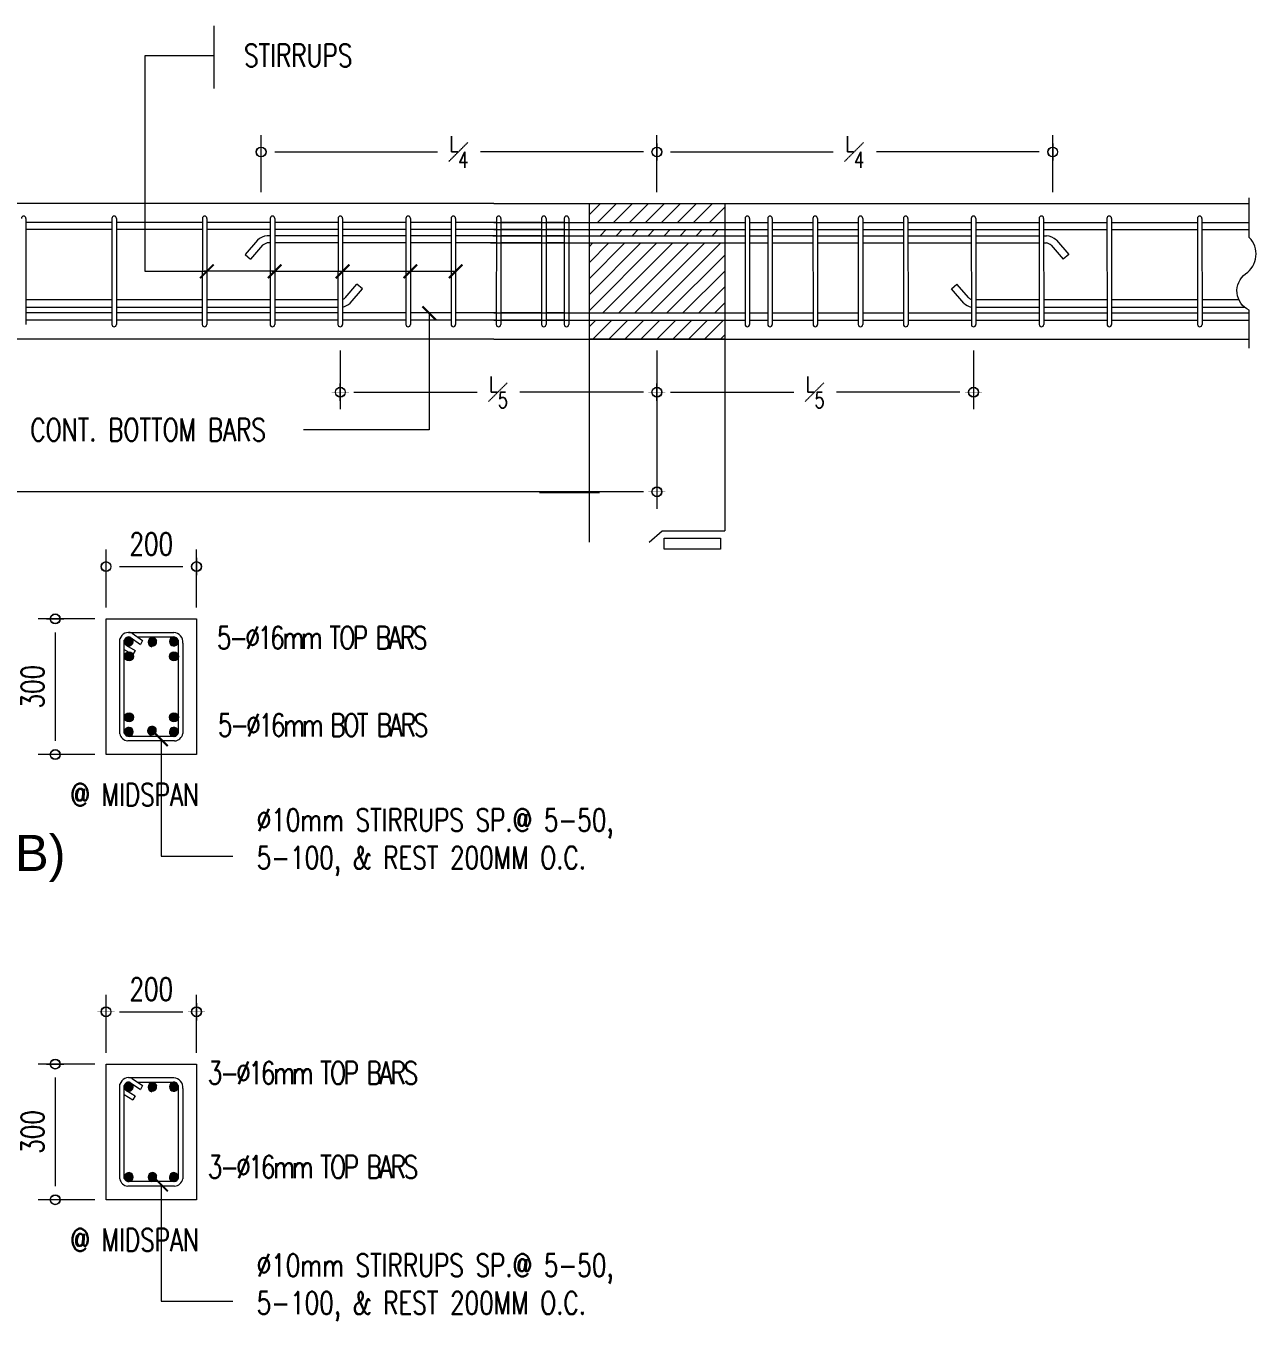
# Model space of a CAD drawing. Header units: millimetres. Extents: x 1634676 to 2568129, y -408635 to -190573.
# Drawn here: x 2469037 to 2471757, y -315991 to -313127 of the extents above; entities that cross this region are included whole.
import ezdxf

# ---------------------------------------------------------------- set-up
doc = ezdxf.new("R2010")
doc.units = ezdxf.units.MM
doc.header["$MEASUREMENT"] = 0
doc.linetypes.add('HIDDEN', pattern=[0.375, 0.25, -0.125])
doc.layers.get('0').update_dxf_attribs({"lineweight": 15})
doc.layers.get('Defpoints').update_dxf_attribs({"color": 250})
for name, color, linetype, lineweight in [('ST-ANNOT_A', 74, 'Continuous', 20), ('ST-ANNOT_ALeadLines', 250, 'Continuous', 13), ('ST-COL_E', 6, 'Continuous', 30), ('ST-DIM_E', 250, 'Continuous', 13), ('ST-GIRDER_CONT', 3, 'Continuous', 30), ('ST-HATCH_E', 250, 'Continuous', 9), ('ST-STL_E', 5, 'Continuous', 25), ('ST-TIES_E', 14, 'Continuous', 15)]:
    doc.layers.add(name, color=color, linetype=linetype, lineweight=lineweight)
doc.styles.add('ARIAL', font='arial.ttf')
doc.styles.add('ST_TEXT', font='romans.shx', dxfattribs={"width": 0.75})
doc.dimstyles.new('ST_D25', dxfattribs={"dimscale": 25, "dimtxt": 2, "dimasz": 1.2, "dimexe": 1.5, "dimexo": 1, "dimgap": 1, "dimtad": 1, "dimdec": 0, "dimzin": 1, "dimdsep": 46, "dimtxsty": 'ST_TEXT', "dimblk": 'OpenIndicator', "dimcen": 1, "dimclrd": 256, "dimclre": 256, "dimclrt": 7, "dimadec": 0, "dimazin": 0, "dimtfac": 1, "dimtdec": 0, "dimtix": 1, "dimtmove": 2, "dimatfit": 3, "dimldrblk": 'OPEN90', "dimfxl": 0.075, "dimlwd": -1, "dimlwe": -1, "dimarcsym": 0})

# ---------------------------------------------------------------- blocks, each defined once
blk = doc.blocks.new('OpenIndicator')
at = {"layer": 'ST-DIM_E'}
h = blk.add_hatch(color=255, dxfattribs=at)
h.paths.add_polyline_path([(0.35, 0), (0.365, 0, 0.414214), (0, 0.365), (0, 0.35, -0.414214)])
h.paths.add_polyline_path([(0, 0.35), (0, 0.365, 0.414214), (-0.365, 0), (-0.35, 0, -0.414214)])
h.paths.add_polyline_path([(0, -0.35), (0, -0.365, 0.414214), (0.365, 0), (0.35, 0, -0.414214)])
h.paths.add_polyline_path([(-0.35, 0), (-0.365, 0, 0.414214), (0, -0.365), (0, -0.35, -0.414214)])
at = {"layer": 'ST-DIM_E', "color": 255}
blk.add_line((0, 0.634), (0, -0.634), dxfattribs=at)
at = {"layer": 'ST-DIM_E', "color": 255, "const_width": 0.01}
blk.add_lwpolyline([(-0.63, 0), (0.63, 0)], dxfattribs=at)
at = {"layer": 'ST-DIM_E', "color": 255}
for radius in [0.365, 0.35]:
    blk.add_circle((0, 0), radius, dxfattribs=at)
blk = doc.blocks.new('*D1206')
at = {"layer": 'Defpoints', "color": 0, "linetype": 'HIDDEN', "ltscale": 2, "transparency": 16777216}
for p in [(2470432, -313405.5), (2469557, -313519.3), (2470432, -313519.3)]:
    blk.add_point(p, dxfattribs=at)
at = {"layer": 'ST-DIM_E', "ltscale": 2, "transparency": 16777216}
for p, q in [((2469557, -313494.3), (2469557, -313368)), ((2470432, -313494.3), (2470432, -313368)), ((2469587, -313405.5), (2469946.8, -313405.5)), ((2470402, -313405.5), (2470042.2, -313405.5))]:
    blk.add_line(p, q, dxfattribs=at)
at = {"layer": 'ST-DIM_E', "linetype": 'HIDDEN', "ltscale": 2, "transparency": 16777216, "xscale": 30, "yscale": 30, "zscale": 30, "rotation": 180}
blk.add_blockref('OpenIndicator', (2469557, -313405.5), dxfattribs=at)
at = {"layer": 'ST-DIM_E', "linetype": 'HIDDEN', "ltscale": 2, "transparency": 16777216, "xscale": 30, "yscale": 30, "zscale": 30}
blk.add_blockref('OpenIndicator', (2470432, -313405.5), dxfattribs=at)
at = {"layer": 'ST-DIM_E', "color": 7, "linetype": 'HIDDEN', "lineweight": 13, "ltscale": 2, "transparency": 16777216, "insert": (2469994.5, -313405.5), "char_height": 50, "attachment_point": 5, "style": 'ST_TEXT'}
blk.add_mtext('{\\H0.7x;\\SL#4;}', dxfattribs=at)
blk = doc.blocks.new('_Open90')
at = {"color": 0, "linetype": 'ByBlock', "lineweight": -2}
for p, q in [((0, 0), (-1, 0)), ((-0.5, 0.5), (0, 0)), ((0, 0), (-0.5, -0.5))]:
    blk.add_line(p, q, dxfattribs=at)
blk = doc.blocks.new('*D1207')
at = {"layer": 'Defpoints', "color": 0, "linetype": 'HIDDEN', "ltscale": 2, "transparency": 16777216}
for p in [(2469732, -313819.3), (2470432, -313819.3), (2470432, -313936.7)]:
    blk.add_point(p, dxfattribs=at)
at = {"layer": 'ST-DIM_E', "ltscale": 2, "transparency": 16777216}
for p, q in [((2469732, -313844.3), (2469732, -313974.2)), ((2470432, -313844.3), (2470432, -313974.2)), ((2469762, -313936.7), (2470034.9, -313936.7)), ((2470402, -313936.7), (2470129.1, -313936.7))]:
    blk.add_line(p, q, dxfattribs=at)
at = {"layer": 'ST-DIM_E', "linetype": 'HIDDEN', "ltscale": 2, "transparency": 16777216, "xscale": 30, "yscale": 30, "zscale": 30, "rotation": 180}
blk.add_blockref('OpenIndicator', (2469732, -313936.7), dxfattribs=at)
at = {"layer": 'ST-DIM_E', "linetype": 'HIDDEN', "ltscale": 2, "transparency": 16777216, "xscale": 30, "yscale": 30, "zscale": 30}
blk.add_blockref('OpenIndicator', (2470432, -313936.7), dxfattribs=at)
at = {"layer": 'ST-DIM_E', "color": 7, "linetype": 'HIDDEN', "lineweight": 13, "ltscale": 2, "transparency": 16777216, "insert": (2470082, -313936.7), "char_height": 50, "attachment_point": 5, "style": 'ST_TEXT'}
blk.add_mtext('{\\H0.7x;\\SL#5;}', dxfattribs=at)
blk = doc.blocks.new('*D1208')
at = {"layer": 'Defpoints', "color": 0, "linetype": 'HIDDEN', "ltscale": 2, "transparency": 16777216}
for p in [(2467022, -313819.3), (2470432, -313819.3), (2467022, -314157)]:
    blk.add_point(p, dxfattribs=at)
at = {"layer": 'ST-DIM_E', "ltscale": 2, "transparency": 16777216}
for p, q in [((2467022, -313844.3), (2467022, -314194.5)), ((2470432, -313844.3), (2470432, -314194.5)), ((2470402, -314157), (2467052, -314157))]:
    blk.add_line(p, q, dxfattribs=at)
at = {"layer": 'ST-DIM_E', "linetype": 'HIDDEN', "ltscale": 2, "transparency": 16777216, "xscale": 30, "yscale": 30, "zscale": 30, "rotation": 180}
blk.add_blockref('OpenIndicator', (2467022, -314157), dxfattribs=at)
at = {"layer": 'ST-DIM_E', "linetype": 'HIDDEN', "ltscale": 2, "transparency": 16777216, "xscale": 30, "yscale": 30, "zscale": 30}
blk.add_blockref('OpenIndicator', (2470432, -314157), dxfattribs=at)
at = {"layer": 'ST-DIM_E', "color": 7, "linetype": 'HIDDEN', "lineweight": 13, "ltscale": 2, "transparency": 16777216, "insert": (2468727, -314107), "char_height": 50, "attachment_point": 5, "style": 'ST_TEXT'}
blk.add_mtext('L', dxfattribs=at)
blk = doc.blocks.new('*D1211')
at = {"layer": 'Defpoints', "color": 0, "linetype": 'HIDDEN', "ltscale": 2, "transparency": 16777216}
for p in [(2470432, -313405.5), (2470432, -313519.3), (2471307, -313519.3)]:
    blk.add_point(p, dxfattribs=at)
at = {"layer": 'ST-DIM_E', "ltscale": 2, "transparency": 16777216}
for p, q in [((2470432, -313494.3), (2470432, -313368)), ((2471307, -313494.3), (2471307, -313368)), ((2470462, -313405.5), (2470821.8, -313405.5)), ((2471277, -313405.5), (2470917.2, -313405.5))]:
    blk.add_line(p, q, dxfattribs=at)
at = {"layer": 'ST-DIM_E', "linetype": 'HIDDEN', "ltscale": 2, "transparency": 16777216, "xscale": 30, "yscale": 30, "zscale": 30, "rotation": 180}
blk.add_blockref('OpenIndicator', (2470432, -313405.5), dxfattribs=at)
at = {"layer": 'ST-DIM_E', "linetype": 'HIDDEN', "ltscale": 2, "transparency": 16777216, "xscale": 30, "yscale": 30, "zscale": 30}
blk.add_blockref('OpenIndicator', (2471307, -313405.5), dxfattribs=at)
at = {"layer": 'ST-DIM_E', "color": 7, "linetype": 'HIDDEN', "lineweight": 13, "ltscale": 2, "transparency": 16777216, "insert": (2470869.5, -313405.5), "char_height": 50, "attachment_point": 5, "style": 'ST_TEXT'}
blk.add_mtext('{\\H0.7x;\\SL#4;}', dxfattribs=at)
blk = doc.blocks.new('*D1212')
at = {"layer": 'Defpoints', "color": 0, "linetype": 'HIDDEN', "ltscale": 2, "transparency": 16777216}
for p in [(2470432, -313819.3), (2471132, -313819.3), (2470432, -313936.7)]:
    blk.add_point(p, dxfattribs=at)
at = {"layer": 'ST-DIM_E', "ltscale": 2, "transparency": 16777216}
for p, q in [((2470432, -313844.3), (2470432, -313974.2)), ((2471132, -313844.3), (2471132, -313974.2)), ((2470462, -313936.7), (2470734.9, -313936.7)), ((2471102, -313936.7), (2470829.1, -313936.7))]:
    blk.add_line(p, q, dxfattribs=at)
at = {"layer": 'ST-DIM_E', "linetype": 'HIDDEN', "ltscale": 2, "transparency": 16777216, "xscale": 30, "yscale": 30, "zscale": 30, "rotation": 180}
blk.add_blockref('OpenIndicator', (2470432, -313936.7), dxfattribs=at)
at = {"layer": 'ST-DIM_E', "linetype": 'HIDDEN', "ltscale": 2, "transparency": 16777216, "xscale": 30, "yscale": 30, "zscale": 30}
blk.add_blockref('OpenIndicator', (2471132, -313936.7), dxfattribs=at)
at = {"layer": 'ST-DIM_E', "color": 7, "linetype": 'HIDDEN', "lineweight": 13, "ltscale": 2, "transparency": 16777216, "insert": (2470782, -313936.7), "char_height": 50, "attachment_point": 5, "style": 'ST_TEXT'}
blk.add_mtext('{\\H0.7x;\\SL#5;}', dxfattribs=at)
blk = doc.blocks.new('*D1215')
at = {"layer": 'Defpoints', "color": 0, "transparency": 16777216}
for p in [(2469414.1, -314322.4), (2469214.1, -314438), (2469414.1, -314438)]:
    blk.add_point(p, dxfattribs=at)
at = {"layer": 'ST-DIM_E', "transparency": 16777216}
for p, q in [((2469214.1, -314413), (2469214.1, -314284.9)), ((2469414.1, -314413), (2469414.1, -314284.9)), ((2469244.1, -314322.4), (2469384.1, -314322.4))]:
    blk.add_line(p, q, dxfattribs=at)
at = {"layer": 'ST-DIM_E', "transparency": 16777216, "xscale": 30, "yscale": 30, "zscale": 30, "rotation": 180}
blk.add_blockref('OpenIndicator', (2469214.1, -314322.4), dxfattribs=at)
at = {"layer": 'ST-DIM_E', "transparency": 16777216, "xscale": 30, "yscale": 30, "zscale": 30}
blk.add_blockref('OpenIndicator', (2469414.1, -314322.4), dxfattribs=at)
at = {"layer": 'ST-DIM_E', "color": 7, "lineweight": 13, "transparency": 16777216, "insert": (2469314.1, -314272.4), "char_height": 50, "attachment_point": 5, "style": 'ST_TEXT'}
blk.add_mtext('200', dxfattribs=at)
blk = doc.blocks.new('*D1216')
at = {"layer": 'Defpoints', "color": 0, "transparency": 16777216}
for p in [(2469214.1, -314438), (2469101.8, -314738), (2469214.1, -314738)]:
    blk.add_point(p, dxfattribs=at)
at = {"layer": 'ST-DIM_E', "transparency": 16777216}
for p, q in [((2469189.1, -314438), (2469064.3, -314438)), ((2469101.8, -314468), (2469101.8, -314708)), ((2469189.1, -314738), (2469064.3, -314738))]:
    blk.add_line(p, q, dxfattribs=at)
at = {"layer": 'ST-DIM_E', "transparency": 16777216, "xscale": 30, "yscale": 30, "zscale": 30}
for p, rotation in [((2469101.8, -314438), 90), ((2469101.8, -314738), 270)]:
    blk.add_blockref('OpenIndicator', p, dxfattribs=dict(at, rotation=rotation))
at = {"layer": 'ST-DIM_E', "color": 7, "lineweight": 13, "transparency": 16777216, "insert": (2469051.8, -314588), "char_height": 50, "attachment_point": 5, "rotation": 90, "style": 'ST_TEXT'}
blk.add_mtext('300', dxfattribs=at)
blk = doc.blocks.new('*D1219')
at = {"layer": 'Defpoints', "color": 0, "transparency": 16777216}
for p in [(2469414.1, -315307), (2469214.1, -315422.6), (2469414.1, -315422.6)]:
    blk.add_point(p, dxfattribs=at)
at = {"layer": 'ST-DIM_E', "transparency": 16777216}
for p, q in [((2469214.1, -315397.6), (2469214.1, -315269.5)), ((2469414.1, -315397.6), (2469414.1, -315269.5)), ((2469244.1, -315307), (2469384.1, -315307))]:
    blk.add_line(p, q, dxfattribs=at)
at = {"layer": 'ST-DIM_E', "transparency": 16777216, "xscale": 30, "yscale": 30, "zscale": 30, "rotation": 180}
blk.add_blockref('OpenIndicator', (2469214.1, -315307), dxfattribs=at)
at = {"layer": 'ST-DIM_E', "transparency": 16777216, "xscale": 30, "yscale": 30, "zscale": 30}
blk.add_blockref('OpenIndicator', (2469414.1, -315307), dxfattribs=at)
at = {"layer": 'ST-DIM_E', "color": 7, "lineweight": 13, "transparency": 16777216, "insert": (2469314.1, -315257), "char_height": 50, "attachment_point": 5, "style": 'ST_TEXT'}
blk.add_mtext('200', dxfattribs=at)
blk = doc.blocks.new('*D1220')
at = {"layer": 'Defpoints', "color": 0, "transparency": 16777216}
for p in [(2469214.1, -315422.6), (2469101.8, -315722.6), (2469214.1, -315722.6)]:
    blk.add_point(p, dxfattribs=at)
at = {"layer": 'ST-DIM_E', "transparency": 16777216}
for p, q in [((2469189.1, -315422.6), (2469064.3, -315422.6)), ((2469101.8, -315452.6), (2469101.8, -315692.6)), ((2469189.1, -315722.6), (2469064.3, -315722.6))]:
    blk.add_line(p, q, dxfattribs=at)
at = {"layer": 'ST-DIM_E', "transparency": 16777216, "xscale": 30, "yscale": 30, "zscale": 30}
for p, rotation in [((2469101.8, -315422.6), 90), ((2469101.8, -315722.6), 270)]:
    blk.add_blockref('OpenIndicator', p, dxfattribs=dict(at, rotation=rotation))
at = {"layer": 'ST-DIM_E', "color": 7, "lineweight": 13, "transparency": 16777216, "insert": (2469051.8, -315572.6), "char_height": 50, "attachment_point": 5, "rotation": 90, "style": 'ST_TEXT'}
blk.add_mtext('300', dxfattribs=at)

msp = doc.modelspace()

# ---------------------------------------------------------------- hatches: boundary and pattern name
at = {"layer": 'ST-HATCH_E', "lineweight": 13}
h = msp.add_hatch(dxfattribs=at)
h.set_pattern_fill('ANSI31', color=256, scale=200)
h.set_pattern_definition([(45, (461338.985, -107228.017), (-17.67766953, 17.67766953), [])])
h.paths.add_polyline_path([(2470582, -313519.3), (2470582, -313561.3), (2470282, -313561.3), (2470282, -313547.8), (2470282, -313519.3)])
h.paths.add_polyline_path([(2470282, -313819.3), (2470282, -313777.3), (2470582, -313777.3), (2470582, -313819.3)])
h.paths.add_polyline_path([(2470282, -313590.8), (2470582, -313590.8), (2470582, -313577.3), (2470282, -313577.3)])
h.paths.add_polyline_path([(2470582, -313606.8), (2470282, -313606.8), (2470282, -313761.3), (2470582, -313761.3)])
at = {"layer": 'ST-TIES_E', "lineweight": 13}
h = msp.add_hatch(color=256, dxfattribs=at)
h.dxf.hatch_style = 1
h.paths.add_polyline_path([(2469271.6, -314481.5), (2469267.6, -314478.7, 0.437054), (2469254.5, -314485.2), (2469254.5, -314490.8, 1.241381)])
h = msp.add_hatch(color=256, dxfattribs=at)
h.dxf.hatch_style = 1
h.paths.add_polyline_path([(2469324.6, -314483), (2469320.6, -314480.2, 0.437054), (2469307.5, -314486.8), (2469307.5, -314492.4, 1.241381)])
h = msp.add_hatch(color=256, dxfattribs=at)
h.dxf.hatch_style = 1
h.paths.add_polyline_path([(2469371.6, -314481.5), (2469367.6, -314478.7, 0.437054), (2469354.5, -314485.2), (2469354.5, -314490.8, 1.241381)])
h = msp.add_hatch(color=256, dxfattribs=at)
h.dxf.hatch_style = 1
h.paths.add_polyline_path([(2469272.5, -314514.5), (2469268.5, -314511.7, 0.437054), (2469255.4, -314518.3), (2469255.4, -314523.9, 1.241381)])
h = msp.add_hatch(color=256, dxfattribs=at)
h.dxf.hatch_style = 1
h.paths.add_polyline_path([(2469371.9, -314514.5), (2469367.9, -314511.7, 0.437054), (2469354.7, -314518.3), (2469354.7, -314523.9, 1.241381)])
h = msp.add_hatch(color=256, dxfattribs=at)
h.dxf.hatch_style = 1
h.paths.add_polyline_path([(2469272.5, -314649), (2469268.5, -314646.2, 0.437054), (2469255.4, -314652.8), (2469255.4, -314658.4, 1.241381)])
h = msp.add_hatch(color=256, dxfattribs=at)
h.dxf.hatch_style = 1
h.paths.add_polyline_path([(2469371.9, -314649), (2469367.9, -314646.2, 0.437054), (2469354.7, -314652.8), (2469354.7, -314658.4, 1.241381)])
h = msp.add_hatch(color=256, dxfattribs=at)
h.dxf.hatch_style = 1
h.paths.add_polyline_path([(2469271.6, -314681.5), (2469267.6, -314678.7, 0.437054), (2469254.5, -314685.2), (2469254.5, -314690.8, 1.241381)])
h = msp.add_hatch(color=256, dxfattribs=at)
h.dxf.hatch_style = 1
h.paths.add_polyline_path([(2469323.6, -314679), (2469319.6, -314676.2, 0.437054), (2469306.5, -314682.8), (2469306.5, -314688.4, 1.241381)])
h = msp.add_hatch(color=256, dxfattribs=at)
h.dxf.hatch_style = 1
h.paths.add_polyline_path([(2469371.6, -314681.5), (2469367.6, -314678.7, 0.437054), (2469354.5, -314685.2), (2469354.5, -314690.8, 1.241381)])
h = msp.add_hatch(color=256, dxfattribs=at)
h.dxf.hatch_style = 1
h.paths.add_polyline_path([(2469271.6, -315466.1), (2469267.6, -315463.3, 0.437054), (2469254.5, -315469.8), (2469254.5, -315475.4, 1.241381)])
h = msp.add_hatch(color=256, dxfattribs=at)
h.dxf.hatch_style = 1
h.paths.add_polyline_path([(2469324.6, -315467.2), (2469320.6, -315464.3, 0.437054), (2469307.5, -315470.9), (2469307.5, -315476.5, 1.241381)])
h = msp.add_hatch(color=256, dxfattribs=at)
h.dxf.hatch_style = 1
h.paths.add_polyline_path([(2469371.6, -315466.1), (2469367.6, -315463.3, 0.437054), (2469354.5, -315469.8), (2469354.5, -315475.4, 1.241381)])
h = msp.add_hatch(color=256, dxfattribs=at)
h.dxf.hatch_style = 1
h.paths.add_polyline_path([(2469271.6, -315666.1), (2469267.6, -315663.3, 0.437054), (2469254.5, -315669.8), (2469254.5, -315675.4, 1.241381)])
h = msp.add_hatch(color=256, dxfattribs=at)
h.dxf.hatch_style = 1
h.paths.add_polyline_path([(2469324.6, -315666.1), (2469320.6, -315663.3, 0.437054), (2469307.5, -315669.8), (2469307.5, -315675.4, 1.241381)])
h = msp.add_hatch(color=256, dxfattribs=at)
h.dxf.hatch_style = 1
h.paths.add_polyline_path([(2469371.6, -315666.1), (2469367.6, -315663.3, 0.437054), (2469354.5, -315669.8), (2469354.5, -315675.4, 1.241381)])

# ---------------------------------------------------------------- linework, layer by layer
at = {"lineweight": 13}
for p, q in [((2470582, -313819.3), (2470282, -313819.3)), ((2470282, -313819.3), (2470582, -313819.3))]:
    msp.add_line(p, q, dxfattribs=at)
at = {"layer": 'ST-ANNOT_ALeadLines', "lineweight": 13}
for p, q in [((2469452.3, -313126.7), (2469452.3, -313265.2)), ((2469300.4, -313669.6), (2469300.4, -313192.1)), ((2469300.4, -313192.1), (2469452.3, -313192.1))]:
    msp.add_line(p, q, dxfattribs=at)
at = {"layer": 'ST-COL_E', "lineweight": 13}
for p, q in [((2470282, -313519.3), (2470282, -314268.7)), ((2470582, -313519.3), (2470582, -314243.4)), ((2470282, -313547.8), (2470282, -314037.8)), ((2470172.2, -314158.9), (2470305.1, -314158.9)), ((2470414.9, -314268.7), (2470443.5, -314243.4)), ((2470443.5, -314243.4), (2470582, -314243.4))]:
    msp.add_line(p, q, dxfattribs=at)
msp.add_lwpolyline([(2470447.9, -314259.9), (2470572.6, -314259.9), (2470572.6, -314283.9), (2470447.9, -314283.9)], close=True, dxfattribs=at)
at = {"layer": 'ST-GIRDER_CONT', "lineweight": 13}
for p, q in [((2470071.6, -313519.3), (2468727, -313519.3)), ((2470071.6, -313519.3), (2471741.6, -313519.3)), ((2470071.6, -313819.3), (2468727, -313819.3)), ((2470071.6, -313819.3), (2471741.6, -313819.3))]:
    msp.add_line(p, q, dxfattribs=at)
msp.add_lwpolyline([(2471741.6, -313839.2), (2471741.6, -313755.6, -0.568523), (2471733.5, -313675, 0.466947), (2471741.6, -313594.5), (2471741.6, -313507.1)], format="xyb", dxfattribs=at)
for points in [[(2469214.1, -314438), (2469414.1, -314438), (2469414.1, -314738), (2469214.1, -314738)], [(2469214.1, -315422.6), (2469414.1, -315422.6), (2469414.1, -315722.6), (2469214.1, -315722.6)]]:
    msp.add_lwpolyline(points, close=True, dxfattribs=at)
at = {"layer": 'ST-STL_E', "lineweight": 13}
for p, q in [((2469227, -313561.3), (2469037, -313561.3)), ((2469427, -313561.3), (2469237, -313561.3)), ((2469577, -313561.3), (2469437, -313561.3)), ((2469727, -313561.3), (2469587, -313561.3)), ((2469877, -313561.3), (2469737, -313561.3)), ((2469977, -313561.3), (2469887, -313561.3)), ((2470077, -313561.3), (2469987, -313561.3)), ((2470071.6, -313561.3), (2470237.1, -313561.3)), ((2470071.6, -313561.3), (2470626.9, -313561.3)), ((2470177, -313561.3), (2470087, -313561.3)), ((2470227.1, -313561.3), (2470187, -313561.3)), ((2470636.9, -313561.3), (2470677, -313561.3)), ((2470687, -313561.3), (2470777, -313561.3)), ((2470787, -313561.3), (2470877, -313561.3)), ((2470887, -313561.3), (2470977, -313561.3)), ((2470987, -313561.3), (2471127, -313561.3)), ((2471137, -313561.3), (2471277, -313561.3)), ((2471287, -313561.3), (2471427, -313561.3)), ((2471437, -313561.3), (2471627, -313561.3)), ((2471637, -313561.3), (2471741.6, -313561.3)), ((2469227, -313577.3), (2469037, -313577.3)), ((2469427, -313577.3), (2469237, -313577.3)), ((2469543.2, -313577.3), (2469437, -313577.3)), ((2469548.9, -313600.2), (2469521.7, -313632.1)), ((2469577, -313577.3), (2469543.2, -313577.3)), ((2469577, -313590.8), (2469570.5, -313590.8)), ((2469727, -313577.3), (2469587, -313577.3)), ((2469727, -313590.8), (2469587, -313590.8)), ((2469877, -313577.3), (2469737, -313577.3)), ((2469877, -313590.8), (2469737, -313590.8)), ((2469977, -313577.3), (2469887, -313577.3)), ((2469977, -313590.8), (2469887, -313590.8)), ((2470077, -313577.3), (2469987, -313577.3)), ((2470077, -313590.8), (2469987, -313590.8)), ((2470069.1, -313590.8), (2470237.1, -313590.8)), ((2470071.6, -313577.3), (2470237.1, -313577.3)), ((2470071.6, -313577.3), (2470626.9, -313577.3)), ((2470071.6, -313590.8), (2470626.9, -313590.8)), ((2470177, -313577.3), (2470087, -313577.3)), ((2470177, -313590.8), (2470087, -313590.8)), ((2470227.1, -313577.3), (2470187, -313577.3)), ((2470227.1, -313590.8), (2470187, -313590.8)), ((2470636.9, -313577.3), (2470677, -313577.3)), ((2470636.9, -313590.8), (2470677, -313590.8)), ((2470687, -313577.3), (2470777, -313577.3)), ((2470687, -313590.8), (2470777, -313590.8)), ((2470787, -313577.3), (2470877, -313577.3)), ((2470787, -313590.8), (2470877, -313590.8)), ((2470887, -313577.3), (2470977, -313577.3)), ((2470887, -313590.8), (2470977, -313590.8)), ((2470987, -313577.3), (2471127, -313577.3)), ((2470987, -313590.8), (2471127, -313590.8)), ((2471137, -313577.3), (2471277, -313577.3)), ((2471137, -313590.8), (2471277, -313590.8)), ((2471287, -313577.3), (2471292.3, -313577.3)), ((2471287, -313590.8), (2471293.5, -313590.8)), ((2471292.3, -313577.3), (2471427, -313577.3)), ((2471315.1, -313600.2), (2471342.3, -313632.1)), ((2471437, -313577.3), (2471627, -313577.3)), ((2471637, -313577.3), (2471741.6, -313577.3)), ((2469521.7, -313632.1), (2469533.8, -313642.5)), ((2469560.2, -313611.9), (2469533.8, -313642.5)), ((2469577, -313606.8), (2469570.5, -313606.8)), ((2469727, -313606.8), (2469587, -313606.8)), ((2469877, -313606.8), (2469737, -313606.8)), ((2469977, -313606.8), (2469887, -313606.8)), ((2470077, -313606.8), (2469987, -313606.8)), ((2470064.2, -313606.8), (2470237, -313606.8)), ((2470076.4, -313606.8), (2470627, -313606.8)), ((2470177, -313606.8), (2470087, -313606.8)), ((2470227, -313606.8), (2470187, -313606.8)), ((2470637, -313606.8), (2470677, -313606.8)), ((2470687, -313606.8), (2470777, -313606.8)), ((2470787, -313606.8), (2470877, -313606.8)), ((2470887, -313606.8), (2470977, -313606.8)), ((2470987, -313606.8), (2471127, -313606.8)), ((2471137, -313606.8), (2471277, -313606.8)), ((2471287, -313606.8), (2471293.5, -313606.8)), ((2471303.8, -313611.9), (2471330.2, -313642.5)), ((2471342.3, -313632.1), (2471330.2, -313642.5)), ((2469742.4, -313728.2), (2469768.8, -313697.6)), ((2469753.7, -313739.8), (2469781, -313708)), ((2469781, -313708), (2469768.8, -313697.6)), ((2471083, -313708), (2471095.2, -313697.6)), ((2471110.3, -313739.8), (2471083, -313708)), ((2471121.6, -313728.2), (2471095.2, -313697.6)), ((2469037, -313731.8), (2469227, -313731.8)), ((2469237, -313731.8), (2469427, -313731.8)), ((2469437, -313731.8), (2469577, -313731.8)), ((2469587, -313731.8), (2469727, -313731.8)), ((2471137, -313731.8), (2471277, -313731.8)), ((2471287, -313731.8), (2471427, -313731.8)), ((2471437, -313731.8), (2471627, -313731.8)), ((2471637, -313731.8), (2471718.4, -313731.8)), ((2469036.9, -313748.5), (2469226.9, -313748.5)), ((2469226.9, -313761.3), (2469036.9, -313761.3)), ((2469236.9, -313748.5), (2469426.9, -313748.5)), ((2469426.9, -313761.3), (2469236.9, -313761.3)), ((2469436.9, -313748.5), (2469576.9, -313748.5)), ((2469576.9, -313761.3), (2469436.9, -313761.3)), ((2469586.9, -313748.5), (2469726.9, -313748.5)), ((2469726.9, -313761.3), (2469586.9, -313761.3)), ((2469736.9, -313748.5), (2469736.9, -313748.5)), ((2469876.9, -313761.3), (2469736.9, -313761.3)), ((2469976.9, -313761.3), (2469886.9, -313761.3)), ((2470076.9, -313761.3), (2469986.9, -313761.3)), ((2470071.6, -313761.3), (2470237, -313761.3)), ((2470071.6, -313761.3), (2470627, -313761.3)), ((2470176.9, -313761.3), (2470086.9, -313761.3)), ((2470227, -313761.3), (2470186.9, -313761.3)), ((2470637, -313761.3), (2470677.1, -313761.3)), ((2470687.1, -313761.3), (2470777.1, -313761.3)), ((2470787.1, -313761.3), (2470877.1, -313761.3)), ((2470887.1, -313761.3), (2470977.1, -313761.3)), ((2470987.1, -313761.3), (2471127.1, -313761.2)), ((2471137.1, -313748.5), (2471277.1, -313748.5)), ((2471137.1, -313761.3), (2471277.1, -313761.3)), ((2471287.1, -313748.5), (2471427.1, -313748.5)), ((2471287.1, -313761.3), (2471427.1, -313761.3)), ((2471437.1, -313748.5), (2471627.1, -313748.5)), ((2471437.1, -313761.3), (2471627.1, -313761.3)), ((2471637.1, -313748.5), (2471730.7, -313748.5)), ((2471637.1, -313761.3), (2471741.6, -313761.3)), ((2469226.9, -313777.3), (2469036.9, -313777.3)), ((2469426.9, -313777.3), (2469236.9, -313777.3)), ((2469576.9, -313777.3), (2469436.9, -313777.3)), ((2469726.9, -313777.3), (2469586.9, -313777.3)), ((2469876.9, -313777.3), (2469736.9, -313777.3)), ((2469976.9, -313777.3), (2469886.9, -313777.3)), ((2470076.9, -313777.3), (2469986.9, -313777.3)), ((2470071.6, -313777.3), (2470237, -313777.3)), ((2470071.6, -313777.3), (2470627, -313777.3)), ((2470176.9, -313777.3), (2470086.9, -313777.3)), ((2470227, -313777.3), (2470186.9, -313777.3)), ((2470687.1, -313777.3), (2470777.1, -313777.3)), ((2470787.1, -313777.3), (2470877.1, -313777.3)), ((2470887.1, -313777.3), (2470977.1, -313777.3)), ((2470987.1, -313777.3), (2471127.1, -313777.3)), ((2471137.1, -313777.3), (2471277.1, -313777.3)), ((2471287.1, -313777.3), (2471427.1, -313777.3)), ((2471437.1, -313777.3), (2471627.1, -313777.3)), ((2471637.1, -313777.3), (2471741.6, -313777.3))]:
    msp.add_line(p, q, dxfattribs=at)
for centre, radius, start, end in [((2469573.8, -313627.8), 37.1, 95.1179, 132.1602), ((2471290.2, -313627.8), 37.1, 47.8398, 84.8821), ((2469573.1, -313625.4), 18.7, 94.2721, 133.4539), ((2471290.9, -313625.4), 18.7, 46.5461, 85.7279), ((2469729.5, -313714.6), 18.7, 293.3556, 313.4539), ((2469728.8, -313712.3), 37.1, 282.6596, 312.1602), ((2471135.2, -313712.3), 37.1, 227.8398, 257.3404), ((2471134.5, -313714.6), 18.7, 226.5461, 246.6444)]:
    msp.add_arc(centre, radius, start, end, dxfattribs=at)
at = {"layer": 'ST-TIES_E', "lineweight": 13}
for p, q in [((2469037, -313552.3), (2469036.9, -313786.9)), ((2469227, -313552.3), (2469226.9, -313786.9)), ((2469237, -313552.3), (2469236.9, -313786.9)), ((2469427, -313552.3), (2469426.9, -313786.9)), ((2469437, -313552.3), (2469436.9, -313786.9)), ((2469577, -313552.3), (2469576.9, -313786.9)), ((2469587, -313552.3), (2469586.9, -313786.9)), ((2469727, -313552.3), (2469726.9, -313786.9)), ((2469737, -313552.3), (2469736.9, -313786.9)), ((2469877, -313552.3), (2469876.9, -313786.9)), ((2469887, -313552.3), (2469886.9, -313786.9)), ((2469977, -313552.3), (2469976.9, -313786.9)), ((2469987, -313552.3), (2469986.9, -313786.9)), ((2470077, -313552.3), (2470076.9, -313786.9)), ((2470087, -313552.3), (2470086.9, -313786.9)), ((2470177, -313552.3), (2470176.9, -313786.9)), ((2470187, -313552.3), (2470186.9, -313786.9)), ((2470227.1, -313552.3), (2470227, -313786.9)), ((2470237.1, -313552.3), (2470237, -313786.9)), ((2470626.9, -313552.3), (2470627, -313786.9)), ((2470636.9, -313552.3), (2470637, -313786.9)), ((2470677, -313552.3), (2470677.1, -313786.9)), ((2470687, -313552.3), (2470687.1, -313786.9)), ((2470777, -313552.3), (2470777.1, -313786.9)), ((2470787, -313552.3), (2470787.1, -313786.9)), ((2470877, -313552.3), (2470877.1, -313786.9)), ((2470887, -313552.3), (2470887.1, -313786.9)), ((2470977, -313552.3), (2470977.1, -313786.9)), ((2470987, -313552.3), (2470987.1, -313786.9)), ((2471127, -313552.3), (2471127.1, -313786.9)), ((2471137, -313552.3), (2471137.1, -313786.9)), ((2471277, -313552.3), (2471277.1, -313786.9)), ((2471287, -313552.3), (2471287.1, -313786.9)), ((2471427, -313552.3), (2471427.1, -313786.9)), ((2471437, -313552.3), (2471437.1, -313786.9)), ((2471627, -313552.3), (2471627.1, -313786.9)), ((2471637, -313552.3), (2471637.1, -313786.9)), ((2470637, -313777.3), (2470677.1, -313777.3)), ((2469244.5, -314692), (2469244.9, -314482.4)), ((2469254.5, -314505.6), (2469254.5, -314485.2)), ((2469264.1, -314468), (2469364.1, -314468)), ((2469267.6, -314478.7), (2469290.3, -314494.5)), ((2469271.7, -314469.6), (2469294.8, -314485.6)), ((2469283.9, -314478), (2469364.1, -314478)), ((2469294.8, -314485.6), (2469290.3, -314494.5)), ((2469373.7, -314485.4), (2469373.7, -314690.7)), ((2469383.7, -314491.8), (2469383.7, -314691.8)), ((2469254.5, -314690.8), (2469254.5, -314505.6)), ((2469254.5, -314505.6), (2469273.6, -314516.8)), ((2469259.1, -314496.7), (2469278.2, -314507.9)), ((2469278.2, -314507.9), (2469273.6, -314516.8)), ((2469365.5, -314707.9), (2469262, -314707.9)), ((2469365.5, -314697.9), (2469262.6, -314697.9)), ((2469264.1, -315452.6), (2469364.1, -315452.6)), ((2469267.6, -315463.3), (2469290.3, -315479.1)), ((2469271.7, -315454.2), (2469294.8, -315470.2)), ((2469283.9, -315462.6), (2469364.1, -315462.6)), ((2469244.5, -315676.6), (2469244.9, -315467)), ((2469254.5, -315490.2), (2469254.5, -315469.8)), ((2469254.5, -315675.4), (2469254.5, -315490.2)), ((2469254.5, -315490.2), (2469273.6, -315501.4)), ((2469259.1, -315481.3), (2469278.2, -315492.5)), ((2469278.2, -315492.5), (2469273.6, -315501.4)), ((2469294.8, -315470.2), (2469290.3, -315479.1)), ((2469373.7, -315470), (2469373.7, -315675.3)), ((2469383.7, -315476.4), (2469383.7, -315676.4)), ((2469365.5, -315692.5), (2469262, -315692.5)), ((2469365.5, -315682.5), (2469262.6, -315682.5))]:
    msp.add_line(p, q, dxfattribs=at)
for centre in [(2469265, -314521.1), (2469364.3, -314521.1), (2469265, -314655.6), (2469364.3, -314655.6)]:
    msp.add_circle(centre, 10, dxfattribs=at)
for centre, radius, start, end in [((2469032, -313552.3), 5, 0, 180), ((2469232, -313552.3), 5, 0, 180), ((2469432, -313552.3), 5, 0, 180), ((2469582, -313552.3), 5, 0, 180), ((2469732, -313552.3), 5, 0, 180), ((2469882, -313552.3), 5, 0, 180), ((2469982, -313552.3), 5, 0, 180), ((2470082, -313552.3), 5, 0, 180), ((2470182, -313552.3), 5, 0, 180), ((2470232.1, -313552.3), 5, 0, 180), ((2470631.9, -313552.3), 5, 0, 180), ((2470682, -313552.3), 5, 0, 180), ((2470782, -313552.3), 5, 0, 180), ((2470882, -313552.3), 5, 0, 180), ((2470982, -313552.3), 5, 0, 180), ((2471132, -313552.3), 5, 0, 180), ((2471282, -313552.3), 5, 0, 180), ((2471432, -313552.3), 5, 0, 180), ((2471632, -313552.3), 5, 0, 180), ((2469231.9, -313786.9), 5, 180, 0), ((2469431.9, -313786.9), 5, 180, 0), ((2469581.9, -313786.9), 5, 180, 0), ((2469731.9, -313786.9), 5, 180, 0), ((2469881.9, -313786.9), 5, 180, 0), ((2469981.9, -313786.9), 5, 180, 0), ((2470081.9, -313786.9), 5, 180, 0), ((2470181.9, -313786.9), 5, 180, 0), ((2470232, -313786.9), 5, 180, 0), ((2470632, -313786.9), 5, 180, 0), ((2470682.1, -313786.9), 5, 180, 0), ((2470782.1, -313786.9), 5, 180, 0), ((2470882.1, -313786.9), 5, 180, 0), ((2470982.1, -313786.9), 5, 180, 0), ((2471132.1, -313786.9), 5, 180, 0), ((2471282.1, -313786.9), 5, 180, 0), ((2471432.1, -313786.9), 5, 180, 0), ((2471632.1, -313786.9), 5, 180, 0), ((2469264.1, -314488), 20, 67.4593, 163.7372), ((2469264.1, -314488), 10, 69.3054, 163.7372), ((2469264.1, -314488), 10, 196.2628, 40.8495), ((2469317.1, -314489.6), 10, 15.3146, 261.7657), ((2469364.1, -314488), 10, 15.3146, 344.6854), ((2469362.5, -314489.3), 21.3, 353.3121, 85.875), ((2469264.1, -314688), 20, 191.4478, 264.18), ((2469264.1, -314688), 10, 196.2628, 163.7372), ((2469316.1, -314685.6), 10, 15.3146, 261.7657), ((2469364.1, -314688), 10, 15.3146, 261.7657), ((2469364.1, -314688), 10, 278.2343, 344.6854), ((2469364.2, -314688.1), 19.9, 273.8151, 349.2964), ((2469264.1, -315472.6), 20, 67.4593, 163.7372), ((2469264.1, -315472.6), 10, 69.3054, 163.7372), ((2469264.1, -315472.6), 10, 196.2628, 40.8495), ((2469317.1, -315473.7), 10, 15.3146, 261.7657), ((2469364.1, -315472.6), 10, 15.3146, 344.6854), ((2469362.5, -315473.9), 21.3, 353.3121, 85.875), ((2469264.1, -315672.6), 10, 196.2628, 163.7372), ((2469317.1, -315672.6), 10, 15.3146, 261.7657), ((2469364.1, -315672.6), 10, 15.3146, 261.7657), ((2469264.1, -315672.6), 20, 191.4478, 264.18), ((2469364.1, -315672.6), 10, 278.2343, 344.6854), ((2469364.2, -315672.7), 19.9, 273.8151, 349.2964)]:
    msp.add_arc(centre, radius, start, end, dxfattribs=at)

# ---------------------------------------------------------------- texts
at = {"lineweight": 13, "attachment_point": 1}
for s, width, insert, char_height, style in [('@ MIDSPAN', 607.499, (2469135.3, -314801.8), 50, 'ST_TEXT'), ('ROOF BEAM (RB) \\P       SECTION', 1819.383, (2468193.3, -314915.7), 80, 'ARIAL'), ('@ MIDSPAN', 607.499, (2469135.3, -315786.4), 50, 'ST_TEXT')]:
    msp.add_mtext_dynamic_manual_height_columns(s, width=width, gutter_width=1, heights=[0], dxfattribs=dict(at, insert=insert, char_height=char_height, style=style))
at = {"layer": 'ST-ANNOT_A', "lineweight": 13, "char_height": 50, "attachment_point": 4, "style": 'ST_TEXT'}
for s, width, heights, insert in [('STIRRUPS ', 1300.042, [981.9], (2469519.2, -313192)), ('CONT. BOTTOM BARS ', 1114.105, [0], (2469046.9, -314019.8)), ('{\\T0.8;5-%%C16mm TOP BARS}', 816.686, [0], (2469459.3, -314479.6)), ('{\\T0.8;5-%%C16mm BOT BARS}', 902.255, [0], (2469461.3, -314672.8)), ('∅10mm STIRRUPS SP.@ 5-50,\\P5-100, & REST 200MM O.C. ', 1300.042, [981.9], (2469547.2, -314932.1)), ('{\\T0.8;3-%%C16mm TOP BARS}', 816.686, [0], (2469439, -315442.1)), ('{\\T0.8;3-%%C16mm TOP BARS}', 816.686, [0], (2469439, -315650.1)), ('∅10mm STIRRUPS SP.@ 5-50,\\P5-100, & REST 200MM O.C. ', 1300.042, [981.9], (2469547.2, -315916.7))]:
    msp.add_mtext_dynamic_manual_height_columns(s, width=width, gutter_width=1, heights=heights, dxfattribs=dict(at, insert=insert))

# ---------------------------------------------------------------- dimensions: what is measured, and where the dimension line sits
at = {"layer": 'ST-DIM_E', "linetype": 'HIDDEN', "lineweight": 13, "ltscale": 2}
for base, p1, p2, text, picture, middle in [((2470432, -313405.5), (2469557, -313519.3), (2470432, -313519.3), '{\\H0.7x;\\SL#4;}', '*D1206', (2469994.5, -313405.5)), ((2470432, -313936.7), (2469732, -313819.3), (2470432, -313819.3), '{\\H0.7x;\\SL#5;}', '*D1207', (2470082, -313936.7))]:
    dim = msp.add_linear_dim(base=base, p1=p1, p2=p2, text=text, dimstyle='ST_D25', dxfattribs=at)
    dim.commit()
    dim.dimension.update_dxf_attribs({"geometry": picture, "text_midpoint": middle, "dimtype": 160})
for base, p1, p2, text, picture, middle in [((2470432, -313405.5), (2471307, -313519.3), (2470432, -313519.3), '{\\H0.7x;\\SL#4;}', '*D1211', (2470869.5, -313405.5)), ((2470432, -313936.7), (2471132, -313819.3), (2470432, -313819.3), '{\\H0.7x;\\SL#5;}', '*D1212', (2470782, -313936.7))]:
    dim = msp.add_linear_dim(base=base, p1=p1, p2=p2, angle=180, text=text, dimstyle='ST_D25', dxfattribs=at)
    dim.commit()
    dim.dimension.update_dxf_attribs({"geometry": picture, "text_midpoint": middle, "dimtype": 160})
dim = msp.add_linear_dim(base=(2467022, -314157), p1=(2470432, -313819.3), p2=(2467022, -313819.3), text='L', dimstyle='ST_D25', dxfattribs=at)
dim.commit()
dim.dimension.update_dxf_attribs({"geometry": '*D1208', "text_midpoint": (2468727, -314107)})
at = {"layer": 'ST-DIM_E', "lineweight": 13}
for base, p1, p2, picture, middle in [((2469414.1, -314322.4), (2469214.1, -314438), (2469414.1, -314438), '*D1215', (2469314.1, -314272.4)), ((2469414.1, -315307), (2469214.1, -315422.6), (2469414.1, -315422.6), '*D1219', (2469314.1, -315257))]:
    dim = msp.add_linear_dim(base=base, p1=p1, p2=p2, text='200', dimstyle='ST_D25', dxfattribs=at)
    dim.commit()
    dim.dimension.update_dxf_attribs({"geometry": picture, "text_midpoint": middle})
for base, p1, p2, picture, middle in [((2469101.8, -314738), (2469214.1, -314438), (2469214.1, -314738), '*D1216', (2469051.8, -314588)), ((2469101.8, -315722.6), (2469214.1, -315422.6), (2469214.1, -315722.6), '*D1220', (2469051.8, -315572.6))]:
    dim = msp.add_linear_dim(base=base, p1=p1, p2=p2, angle=90, text='300', dimstyle='ST_D25', dxfattribs=at)
    dim.commit()
    dim.dimension.update_dxf_attribs({"geometry": picture, "text_midpoint": middle})

# ---------------------------------------------------------------- leaders
at = {"layer": 'ST-ANNOT_ALeadLines', "lineweight": 13}
for points in [[(2469437, -313669.5), (2469370.4, -313669.5), (2469300.4, -313669.5)], [(2469587, -313669.4), (2469520.4, -313669.4), (2469431.2, -313669.4)], [(2469737, -313669.5), (2469670.4, -313669.5), (2469581.2, -313669.5)], [(2469887, -313669.5), (2469820.4, -313669.5), (2469731.2, -313669.5)], [(2469987, -313669.6), (2469920.4, -313669.6), (2469831.2, -313669.6)], [(2469928.4, -313762), (2469928.4, -314020), (2469650.9, -314020)], [(2469335.7, -314704.5), (2469335.7, -314962.5), (2469494.7, -314962.5)], [(2469335.7, -315689.1), (2469335.7, -315947.1), (2469494.7, -315947.1)]]:
    msp.add_leader(points, dimstyle='ST_D25', override={"dimldrblk": 'ArchTick'}, dxfattribs=at)

doc.saveas('drawing.dxf')
